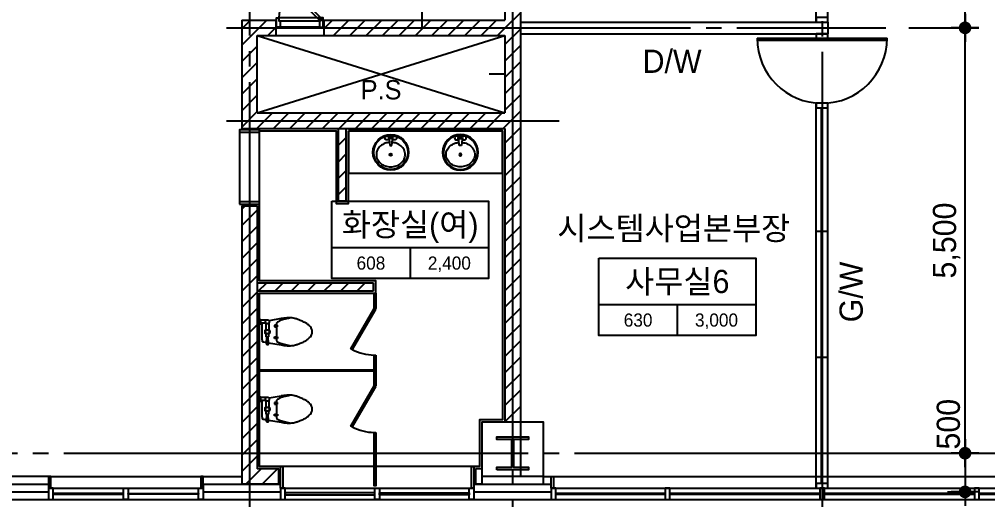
# Model space of a CAD drawing. Extents: x 14411873 to 14490035, y -1804798 to -1750552.
# Drawn here: x 14423498 to 14436013, y -1792149 to -1785939 of the extents above; entities that cross this region are included whole.
import ezdxf
from ezdxf.enums import TextEntityAlignment as Align

# ---------------------------------------------------------------- set-up
doc = ezdxf.new("R2010")
doc.units = 0
doc.header["$LTSCALE"] = 100
doc.header["$MEASUREMENT"] = 0
doc.header["$PDSIZE"] = -10
doc.linetypes.add('CEN', pattern=[66, 60, -2, 2, -2])
doc.layers.get('0').update_dxf_attribs({"linetype": 'CONTINUOUS'})
doc.layers.get('Defpoints').update_dxf_attribs({"linetype": 'CONTINUOUS'})
for name, color, linetype in [('0-내벽고정식', 7, 'CONTINUOUS'), ('4WID', 4, 'CONTINUOUS'), ('8', 8, 'CONTINUOUS'), ('CEN', 1, 'CEN'), ('COL', 2, 'CONTINUOUS'), ('col2', 3, 'CONTINUOUS'), ('DIM', 7, 'CONTINUOUS'), ('EQP', 1, 'CONTINUOUS'), ('FIN', 5, 'CONTINUOUS'), ('HAT', 5, 'CONTINUOUS'), ('TEXT', 2, 'CONTINUOUS'), ('TEXT1', 7, 'CONTINUOUS'), ('TO', 6, 'CONTINUOUS'), ('WALL-1', 7, 'CONTINUOUS'), ('WALLBR', 3, 'CONTINUOUS'), ('WID', 4, 'CONTINUOUS'), ('WINE', 8, 'CONTINUOUS')]:
    doc.layers.add(name, color=color, linetype=linetype)
doc.styles.add('HY울를도M', font='HYWULM.TTF')
doc.styles.add('굴림', font='H2HDRM.TTF')
doc.dimstyles.new('DIM100', dxfattribs={"dimtxt": 300, "dimasz": 120, "dimexe": 1, "dimexo": 100, "dimgap": 60, "dimtad": 1, "dimdec": 4, "dimzin": 0, "dimdsep": 46, "dimlunit": 6, "dimtxsty": '굴림', "dimblk": 'DOTT', "dimcen": 0.09, "dimadec": 0, "dimazin": 0, "dimtfac": 1, "dimtdec": 4, "dimtofl": 0, "dimtmove": 2, "dimatfit": 2, "dimldrblk": 'DOTT', "dimfxl": 1, "dimtolj": 1, "dimtzin": 0, "dimarcsym": 0})
doc.dimstyles.new('DIM50', dxfattribs={"dimscale": 50, "dimtxt": 3, "dimasz": 1.2, "dimexe": 1, "dimexo": 1, "dimgap": 0.6, "dimtad": 1, "dimdec": 4, "dimzin": 0, "dimdsep": 46, "dimlunit": 6, "dimtxsty": '굴림', "dimblk": 'DOTT', "dimcen": 0.09, "dimadec": 0, "dimazin": 0, "dimtfac": 1, "dimtdec": 4, "dimtofl": 0, "dimtmove": 2, "dimatfit": 2, "dimldrblk": 'DOTT', "dimfxl": 1, "dimtolj": 1, "dimtzin": 0, "dimarcsym": 0})
pattern_1 = [(45, (1729626.7, -3035737.57), (-106.0660172, 106.0660172), [])]

# ---------------------------------------------------------------- blocks, each defined once
blk = doc.blocks.new('DOTT')
for p, q in [((0, 1.5), (0, -1.5)), ((-1.5, 0), (1.5, 0))]:
    blk.add_line(p, q)
at = {"color": 6, "const_width": 0.68}
blk.add_lwpolyline([(-0.34, 0, 1), (0.34, 0, 1)], format="xyb", close=True, dxfattribs=at)
blk = doc.blocks.new('*D74')
at = {"layer": 'Defpoints', "color": 0, "lineweight": -3, "ltscale": 3}
for p in [(14426873, -1792149), (14429373, -1792149), (14429373, -1793949)]:
    blk.add_point(p, dxfattribs=at)
at = {"layer": 'DIM', "color": 7, "lineweight": -2, "ltscale": 3}
for p, q in [((14426873, -1792249), (14426873, -1793950)), ((14429373, -1792249), (14429373, -1793950)), ((14426993, -1793949), (14429253, -1793949))]:
    blk.add_line(p, q, dxfattribs=at)
at = {"layer": 'DIM', "color": 7, "lineweight": -2, "ltscale": 3, "xscale": 120, "yscale": 120, "zscale": 120, "rotation": 180}
blk.add_blockref('DOTT', (14426873, -1793949), dxfattribs=at)
at = {"layer": 'DIM', "color": 7, "lineweight": -2, "ltscale": 3, "xscale": 120, "yscale": 120, "zscale": 120}
blk.add_blockref('DOTT', (14429373, -1793949), dxfattribs=at)
at = {"layer": 'DIM', "color": 3, "ltscale": 3, "insert": (14428123, -1793710), "char_height": 300, "attachment_point": 5, "style": '굴림'}
blk.add_mtext('\\A1;2,500', dxfattribs=at)
blk = doc.blocks.new('*D75')
at = {"layer": 'Defpoints', "color": 0, "lineweight": -3, "ltscale": 3}
for p in [(14429373, -1792149), (14429873, -1792149), (14429373, -1793949)]:
    blk.add_point(p, dxfattribs=at)
at = {"layer": 'DIM', "color": 7, "lineweight": -2, "ltscale": 3}
for p, q in [((14429373, -1792249), (14429373, -1793950)), ((14429873, -1792249), (14429873, -1793950)), ((14429753, -1793949), (14429493, -1793949))]:
    blk.add_line(p, q, dxfattribs=at)
at = {"layer": 'DIM', "color": 7, "lineweight": -2, "ltscale": 3, "xscale": 120, "yscale": 120, "zscale": 120, "rotation": 180}
blk.add_blockref('DOTT', (14429373, -1793949), dxfattribs=at)
at = {"layer": 'DIM', "color": 7, "lineweight": -2, "ltscale": 3, "xscale": 120, "yscale": 120, "zscale": 120}
blk.add_blockref('DOTT', (14429873, -1793949), dxfattribs=at)
at = {"layer": 'DIM', "color": 3, "ltscale": 3, "insert": (14429373, -1793632), "char_height": 300, "attachment_point": 5, "style": '굴림'}
blk.add_mtext('\\A1;500', dxfattribs=at)
blk = doc.blocks.new('*D76')
at = {"layer": 'Defpoints', "color": 0, "lineweight": -3, "ltscale": 3}
for p in [(14423873, -1792149), (14425873, -1792149), (14425873, -1793949)]:
    blk.add_point(p, dxfattribs=at)
at = {"layer": 'DIM', "color": 7, "lineweight": -2, "ltscale": 3}
for p, q in [((14423873, -1792249), (14423873, -1793950)), ((14425873, -1792249), (14425873, -1793950)), ((14423993, -1793949), (14425753, -1793949))]:
    blk.add_line(p, q, dxfattribs=at)
at = {"layer": 'DIM', "color": 7, "lineweight": -2, "ltscale": 3, "xscale": 120, "yscale": 120, "zscale": 120, "rotation": 180}
blk.add_blockref('DOTT', (14423873, -1793949), dxfattribs=at)
at = {"layer": 'DIM', "color": 7, "lineweight": -2, "ltscale": 3, "xscale": 120, "yscale": 120, "zscale": 120}
blk.add_blockref('DOTT', (14425873, -1793949), dxfattribs=at)
at = {"layer": 'DIM', "color": 3, "ltscale": 3, "insert": (14424873, -1793710), "char_height": 300, "attachment_point": 5, "style": '굴림'}
blk.add_mtext('\\A1;2,000', dxfattribs=at)
blk = doc.blocks.new('*D77')
at = {"layer": 'Defpoints', "color": 0, "lineweight": -3, "ltscale": 3}
for p in [(14425873, -1792149), (14426873, -1792149), (14425873, -1793949)]:
    blk.add_point(p, dxfattribs=at)
at = {"layer": 'DIM', "color": 7, "lineweight": -2, "ltscale": 3}
for p, q in [((14425873, -1792249), (14425873, -1793950)), ((14426873, -1792249), (14426873, -1793950)), ((14426753, -1793949), (14425993, -1793949))]:
    blk.add_line(p, q, dxfattribs=at)
at = {"layer": 'DIM', "color": 7, "lineweight": -2, "ltscale": 3, "xscale": 120, "yscale": 120, "zscale": 120, "rotation": 180}
blk.add_blockref('DOTT', (14425873, -1793949), dxfattribs=at)
at = {"layer": 'DIM', "color": 7, "lineweight": -2, "ltscale": 3, "xscale": 120, "yscale": 120, "zscale": 120}
blk.add_blockref('DOTT', (14426873, -1793949), dxfattribs=at)
at = {"layer": 'DIM', "color": 3, "ltscale": 3, "insert": (14426373, -1793632), "char_height": 300, "attachment_point": 5, "style": '굴림'}
blk.add_mtext('\\A1;1,000', dxfattribs=at)
blk = doc.blocks.new('*D78')
at = {"layer": 'Defpoints', "color": 0, "lineweight": -3, "ltscale": 3}
for p in [(14422673, -1792149), (14423873, -1792149), (14422673, -1793949)]:
    blk.add_point(p, dxfattribs=at)
at = {"layer": 'DIM', "color": 7, "lineweight": -2, "ltscale": 3}
for p, q in [((14422673, -1792249), (14422673, -1793950)), ((14423873, -1792249), (14423873, -1793950)), ((14423753, -1793949), (14422793, -1793949))]:
    blk.add_line(p, q, dxfattribs=at)
at = {"layer": 'DIM', "color": 7, "lineweight": -2, "ltscale": 3, "xscale": 120, "yscale": 120, "zscale": 120, "rotation": 180}
blk.add_blockref('DOTT', (14422673, -1793949), dxfattribs=at)
at = {"layer": 'DIM', "color": 7, "lineweight": -2, "ltscale": 3, "xscale": 120, "yscale": 120, "zscale": 120}
blk.add_blockref('DOTT', (14423873, -1793949), dxfattribs=at)
at = {"layer": 'DIM', "color": 3, "ltscale": 3, "insert": (14423273, -1793710), "char_height": 300, "attachment_point": 5, "style": '굴림'}
blk.add_mtext('\\A1;1,200', dxfattribs=at)
blk = doc.blocks.new('aw-9000-300')
at = {"layer": 'WID'}
for points in [[(0, 0), (60, 0), (60, -150), (0, -150)], [(1470, -69), (1470, -81), (60, -81), (60, -69)], [(1470, 0), (1530, 0), (1530, -150), (1470, -150)], [(3470, -69), (3470, -81), (1530, -81), (1530, -69)], [(3470, 0), (3530, 0), (3530, -150), (3470, -150)], [(5470, -69), (5470, -81), (3530, -81), (3530, -69)], [(5470, 0), (5530, 0), (5530, -150), (5470, -150)], [(7470, -69), (7470, -81), (5530, -81), (5530, -69)], [(7470, 0), (7530, 0), (7530, -150), (7470, -150)], [(7530, -69), (7530, -81), (8940, -81), (8940, -69)], [(8940, 0), (9000, 0), (9000, -150), (8940, -150)], [(0, -300), (30, -300), (30, -150), (0, -150)], [(8970, -300), (9000, -300), (9000, -150), (8970, -150)]]:
    blk.add_lwpolyline(points, close=True, dxfattribs=at)
at = {"layer": 'WINE'}
for p, q in [((0, 0), (9000, 0)), ((0, -150), (9000, -150)), ((0, -300), (9000, -300))]:
    blk.add_line(p, q, dxfattribs=at)
blk = doc.blocks.new('001')
at = {"layer": 'EQP'}
for p, q in [((0, 165), (10, 160)), ((10, 160), (10, 100)), ((85, 150), (10, 150)), ((280, 170), (122, 142)), ((10, 100), (0, 95)), ((85, 110), (10, 110)), ((80, 115), (80, 15)), ((120, 115), (120, 15)), ((190, 85), (190, 65)), ((230, 85), (190, 85)), ((190, 65), (230, 65)), ((220, 115), (220, 85)), ((220, 65), (220, 0)), ((220, 0), (220, -65)), ((230, 65), (230, 85)), ((80, -15), (80, -65)), ((80, -65), (120, -65)), ((120, -65), (120, -15)), ((190, -85), (190, -65)), ((190, -65), (230, -65)), ((230, -85), (190, -85)), ((220, -85), (220, -115)), ((230, -65), (230, -85))]:
    blk.add_line(p, q, dxfattribs=at)
for points in [[(31, 110, 0.018932), (30, 75), (30, 0), (30, -75, 0.024922), (32, -121, 0.25497), (35, -125, 0.056948), (39, -127, 0.016043), (55, -130), (86, -136)], [(90, -65), (85, -150, 1.060552), (115, -150), (110, -65)], [(114, -141), (280, -170, 0.022182), (348, -179, 0.0294), (400, -180, 0.029565), (436, -177, 0.035314), (465, -170, 0.006976), (477, -166, 0.004694), (495, -160, 0.019426), (536, -144, 0.015468), (585, -120, 0.040875), (615, -101, 0.036447), (645, -75, 0.04843), (665, -50, 0.068612), (675, -30, 0.037226), (679, -14, 0.041311), (680, 0, 0.041311)]]:
    blk.add_lwpolyline(points, format="xyb", dxfattribs=at)
for centre in [(100, 130), (100, 0)]:
    blk.add_circle(centre, 25, dxfattribs=at)
for centre, radius, start, end in [((326, -22), 174, 119.5675, 126.8699), ((474, -283), 475, 116.5651, 119.5675), ((397, -129), 303, 112.8053, 116.5651), ((412, -593), 775, 94.7636, 99.8466), ((371, -66), 234, 105.9454, 112.8053), ((471, -417), 599, 101.6565, 105.9454), ((385, -261), 441, 88.0277, 94.7636), ((418, -160), 337, 94.3987, 101.6565), ((390, -123), 304, 81.2538, 88.0277), ((403, -34), 213, 73.1639, 81.2538), ((333, -266), 456, 71.5651, 73.1639), ((159, -789), 1007, 70.4892, 71.5651), ((307, -370), 562, 66.0375, 70.4892), ((175, -667), 887, 62.4927, 66.0375), ((100, 0), 35, 124.8499, 235.1501), ((100, 0), 35, 304.8499, 55.1501), ((224, 115), 3.54, 126.8699, 180), ((485, -73), 217, 53.1301, 62.4927), ((451, -117), 273, 44.7808, 53.1301), ((528, -41), 165, 33.6901, 44.7808), ((596, 4), 82.6, 17.9901, 33.6901), ((572, -3), 108, 9.4623, 17.9901), ((592, 0), 87.7, 0, 9.4623), ((232, -115), 12.3, 180, 225), ((262, -85), 54.8, 225, 245.9278), ((359, 131), 291, 245.9278, 249.444), ((454, 386), 564, 249.444, 251.9714), ((609, 862), 1064, 251.9714, 254.0546), ((544, 635), 828, 254.0546, 256.4166), ((407, 67), 244, 256.4166, 265.6013)]:
    blk.add_arc(centre, radius, start, end, dxfattribs=at)
blk = doc.blocks.new('2LAVA01', base_point=(376, 233))
at = {"color": 0}
for p, q in [((346, 203), (405, 203)), ((346, 175), (349, 175)), ((354, 170), (362, 94)), ((390, 94), (397, 170)), ((402, 175), (405, 175)), ((362, 94), (390, 94))]:
    blk.add_line(p, q, dxfattribs=at)
blk.add_lwpolyline([(358, 132, 0.064435), (303, 121, 0.091719), (244, 87, 0.103599), (203, 34, 0.113912), (190, -25, 0.113912), (203, -84, 0.103599), (244, -137, 0.091719), (303, -171, 0.084785), (376, -183, 0.084785), (448, -171, 0.091719), (507, -137, 0.103599), (548, -84, 0.113912), (562, -25, 0.113912), (548, 34, 0.103599), (507, 87, 0.091719), (448, 121, 0.064435), (393, 132, 0.084785)], format="xyb", dxfattribs=at)
for centre, radius in [((376, 3), 230), ((376, 3), 220), ((326, 189), 25), ((376, 189), 8), ((426, 189), 25), ((376, -25), 15)]:
    blk.add_circle(centre, radius, dxfattribs=at)
for centre, start, end in [((349, 170), 5.3909, 90), ((402, 170), 90, 174.6091)]:
    blk.add_arc(centre, 5, start, end, dxfattribs=at)
blk = doc.blocks.new('D600')
at = {"layer": 'WID'}
for p, q in [((0, -255), (0, 255)), ((80, 255), (80, -255)), ((120, -270), (120, 270))]:
    blk.add_line(p, q, dxfattribs=at)
for points in [[(90, 300), (120, 300), (120, 270), (80, 270), (80, 255), (0, 255), (0, 270), (0, 270), (0, 300), (90, 300)], [(120, -270), (97, -247), (478, 135), (502, 112)], [(90, -300), (120, -300), (120, -270), (80, -270), (80, -255), (0, -255), (0, -270), (0, -270), (0, -300), (90, -300)]]:
    blk.add_lwpolyline(points, dxfattribs=at)
blk.add_lwpolyline([(120, -270), (502, 112, 0.198912), (120, 270, 0.198912)], format="xyb", dxfattribs=at)
blk = doc.blocks.new('TT1')
at = {"layer": 'TEXT1'}
for p, q in [((-1013, -600), (1013, -600)), ((0, -600), (0, -1000))]:
    blk.add_line(p, q, dxfattribs=at)
blk.add_lwpolyline([(-1013, 0), (1013, 0), (1013, -1000), (-1013, -1000)], close=True, dxfattribs=at)
blk = doc.blocks.new('*D169')
at = {"layer": 'Defpoints', "color": 0, "lineweight": -3}
for p in [(14434696, -1786049), (14435721, -1786049), (14434696, -1791549)]:
    blk.add_point(p, dxfattribs=at)
at = {"layer": 'DIM', "color": 7, "lineweight": -2}
for p, q in [((14434996, -1786049), (14435821, -1786049)), ((14435721, -1791429), (14435721, -1786169)), ((14434996, -1791549), (14435821, -1791549))]:
    blk.add_line(p, q, dxfattribs=at)
at = {"layer": 'DIM', "color": 7, "lineweight": -2, "xscale": 120, "yscale": 120, "zscale": 120}
for p, rotation in [((14435721, -1786049), 90), ((14435721, -1791549), 270)]:
    blk.add_blockref('DOTT', p, dxfattribs=dict(at, rotation=rotation))
at = {"layer": 'DIM', "color": 3, "insert": (14435483, -1788799), "char_height": 300, "attachment_point": 5, "rotation": 90, "style": '굴림'}
blk.add_mtext('\\A1;5,500', dxfattribs=at)
blk = doc.blocks.new('*D170')
at = {"layer": 'Defpoints', "color": 0, "lineweight": -3}
for p in [(14434696, -1780649), (14435721, -1780649), (14434696, -1786049)]:
    blk.add_point(p, dxfattribs=at)
at = {"layer": 'DIM', "color": 7, "lineweight": -2}
for p, q in [((14434996, -1780649), (14435821, -1780649)), ((14435721, -1785929), (14435721, -1780769)), ((14434996, -1786049), (14435821, -1786049))]:
    blk.add_line(p, q, dxfattribs=at)
at = {"layer": 'DIM', "color": 7, "lineweight": -2, "xscale": 120, "yscale": 120, "zscale": 120}
for p, rotation in [((14435721, -1780649), 90), ((14435721, -1786049), 270)]:
    blk.add_blockref('DOTT', p, dxfattribs=dict(at, rotation=rotation))
at = {"layer": 'DIM', "color": 3, "insert": (14435483, -1783349), "char_height": 300, "attachment_point": 5, "rotation": 90, "style": '굴림'}
blk.add_mtext('\\A1;5,400', dxfattribs=at)
blk = doc.blocks.new('*D172')
at = {"layer": 'Defpoints', "color": 0, "lineweight": -3}
for p in [(14434996, -1791549), (14435193, -1792049), (14435721, -1792049)]:
    blk.add_point(p, dxfattribs=at)
at = {"layer": 'DIM', "color": 7, "lineweight": -2}
for p, q in [((14435296, -1791549), (14435821, -1791549)), ((14435721, -1791669), (14435721, -1791929)), ((14435493, -1792049), (14435821, -1792049))]:
    blk.add_line(p, q, dxfattribs=at)
at = {"layer": 'DIM', "color": 7, "lineweight": -2, "xscale": 120, "yscale": 120, "zscale": 120}
for p, rotation in [((14435721, -1791549), 90), ((14435721, -1792049), 270)]:
    blk.add_blockref('DOTT', p, dxfattribs=dict(at, rotation=rotation))
at = {"layer": 'DIM', "color": 3, "insert": (14435507, -1791174), "char_height": 300, "attachment_point": 5, "rotation": 90, "style": '굴림'}
blk.add_mtext('\\A1;500', dxfattribs=at)

msp = doc.modelspace()

# ---------------------------------------------------------------- hatches: boundary and pattern name
at = {"layer": 'HAT', "lineweight": -3, "ltscale": 200}
h = msp.add_hatch(dxfattribs=at)
h.set_pattern_fill('_USER,N', color=256, scale=150, angle=45, style=0, pattern_type=0)
h.set_pattern_definition(pattern_1)
h.paths.add_polyline_path([(14426293.21251, -1780549.19177), (14429973.21251, -1780549.19177), (14429973.21251, -1791149.19177), (14429773.21251, -1791149.19177), (14429773.21251, -1780749.19177), (14426293.21251, -1780749.19177)])
h = msp.add_hatch(dxfattribs=at)
h.set_pattern_fill('_USER,N', color=256, scale=150, angle=45, style=0, pattern_type=0)
h.set_pattern_definition(pattern_1)
h.paths.add_polyline_path([(14426373.21251, -1785949.19177), (14426813.21251, -1785949.19177), (14426813.21251, -1786149.19177), (14426573.21251, -1786149.19177), (14426573.21251, -1787149.19177), (14429773.21251, -1787149.19177), (14429773.21251, -1787349.19177), (14426373.21251, -1787349.19177)])
h = msp.add_hatch(dxfattribs=at)
h.set_pattern_fill('_USER,N', color=256, scale=150, angle=45, style=0, pattern_type=0)
h.set_pattern_definition(pattern_1)
h.paths.add_polyline_path([(14429773.21251, -1785949.19177), (14427433.21251, -1785949.19177), (14427433.21251, -1786149.19177), (14429773.21251, -1786149.19177)])
h = msp.add_hatch(dxfattribs=at)
h.set_pattern_fill('_USER,N', color=256, scale=150, angle=45, style=0, pattern_type=0)
h.set_pattern_definition(pattern_1)
h.paths.add_polyline_path([(14427623.21251, -1787349.19177), (14427723.21251, -1787349.19177), (14427723.21251, -1788289.19177), (14427623.21251, -1788289.19177)])
h = msp.add_hatch(dxfattribs=at)
h.set_pattern_fill('_USER,N', color=256, scale=150, angle=45, style=0, pattern_type=0)
h.set_pattern_definition(pattern_1)
h.paths.add_polyline_path([(14426373.21251, -1788349.19177), (14426573.21251, -1788349.19177), (14426573.21251, -1789349.19177), (14428073.21251, -1789349.19177), (14428073.21251, -1789449.19177), (14426573.21251, -1789449.19177), (14426573.21251, -1791749.19177), (14426853.21251, -1791749.19177), (14426853.21251, -1791949.19177), (14426373.21251, -1791949.19177)])

# ---------------------------------------------------------------- linework, layer by layer
at = {"layer": '0-내벽고정식'}
for p, q in [((14429973.21251, -1785974.19177), (14433948.21251, -1785974.19177)), ((14433948.21251, -1785974.19177), (14433948.21251, -1786124.19177)), ((14429973.21251, -1786124.19177), (14433948.21251, -1786124.19177)), ((14423873.21251, -1791849.19177), (14423248.21251, -1791849.19177)), ((14425873.21251, -1791849.19177), (14426373.21251, -1791849.19177)), ((14430273.21251, -1791849.19177), (14430373.21251, -1791849.19177))]:
    msp.add_line(p, q, dxfattribs=at)
at = {"layer": '4WID', "lineweight": -3, "ltscale": 200}
for p, q in [((14429773.21251, -1786649.19177), (14429571.19196, -1786649.19177)), ((14433798.21251, -1788678.70277), (14433948.21251, -1788678.70277)), ((14433798.21251, -1790308.70277), (14433948.21251, -1790308.70277)), ((14429973.21251, -1791149.19177), (14429973.21251, -1791849.19177)), ((14430273.21251, -1791849.19177), (14429473.21251, -1791849.19177)), ((14433798.21251, -1791999.19177), (14433948.21251, -1791999.19177))]:
    msp.add_line(p, q, dxfattribs=at)
at = {"layer": '8'}
msp.add_line((14426813.21251, -1786149.19177), (14427433.21251, -1786149.19177), dxfattribs=at)
at = {"layer": '8', "ltscale": 3}
for p, q in [((14426343.21251, -1787399.19177), (14426343.21251, -1788299.19177)), ((14426603.21251, -1788299.19177), (14426603.21251, -1787399.19177))]:
    msp.add_line(p, q, dxfattribs=at)
at = {"layer": 'CEN', "linetype": 'CEN'}
for p, q in [((14429873.21251, -1759149.19177), (14429873.21251, -1799049.19177)), ((14433873.21251, -1779760.72272), (14433873.21251, -1799049.19177)), ((14426473.21251, -1780149.19177), (14426473.21251, -1799049.19177)), ((14428703.21251, -1786049.19177), (14428703.21251, -1784049.19177)), ((14426173.21251, -1786049.19177), (14434696.24645, -1786049.19177)), ((14426573.21251, -1787149.19177), (14429773.21251, -1786149.19177)), ((14426573.21251, -1786149.19177), (14429773.21251, -1787149.19177)), ((14426173.21251, -1787249.19177), (14430473.21251, -1787249.19177)), ((14417473.21251, -1791549.19177), (14481473.21251, -1791549.19177)), ((14417473.21251, -1791549.19177), (14481473.21251, -1791549.19177))]:
    msp.add_line(p, q, dxfattribs=at)
at = {"layer": 'COL'}
msp.add_lwpolyline([(14430273.21251, -1791949.19177), (14430273.21251, -1791149.19177), (14429473.21251, -1791149.19177), (14429473.21251, -1791949.19177)], close=True, dxfattribs=at)
at = {"layer": 'col2'}
msp.add_lwpolyline([(14429669.71251, -1791763.19177), (14429669.71251, -1791728.19177), (14429863.21251, -1791728.19177), (14429863.21251, -1791370.19177), (14429669.71251, -1791370.19177), (14429669.71251, -1791335.19177), (14430076.71251, -1791335.19177), (14430076.71251, -1791370.19177), (14429883.21251, -1791370.19177), (14429883.21251, -1791728.19177), (14430076.71251, -1791728.19177), (14430076.71251, -1791763.19177)], close=True, dxfattribs=at)
at = {"layer": 'FIN'}
msp.add_lwpolyline([(14427753.21251, -1787379.19177), (14429743.21251, -1787379.19177), (14429743.21251, -1789319.19177), (14429743.21251, -1789319.19177), (14429743.21251, -1789479.19177), (14429743.21251, -1789479.19177), (14429743.21251, -1791119.19177), (14429443.21251, -1791119.19177), (14429443.21251, -1791719.19177), (14426603.21251, -1791719.19177), (14426603.21251, -1789479.19177), (14428103.21251, -1789479.19177), (14428103.21251, -1789319.19177), (14426603.21251, -1789319.19177), (14426603.21251, -1787379.19177), (14427593.21251, -1787379.19177), (14427593.21251, -1788319.19177), (14427753.21251, -1788319.19177)], close=True, dxfattribs=at)
at = {"layer": 'TO'}
for points in [[(14427753.21251, -1787379.19177), (14427753.21251, -1787929.19177), (14429743.21251, -1787929.19177), (14429743.21251, -1787379.19177)], [(14428103.21251, -1789479.19177), (14428103.21251, -1789679.19177), (14428083.21251, -1789679.19177), (14428083.21251, -1789479.19177)], [(14428103.21251, -1790279.19177), (14428103.21251, -1790679.19177), (14428083.21251, -1790679.19177), (14428083.21251, -1790279.19177)], [(14428083.21251, -1790469.19177), (14428083.21251, -1790489.19177), (14426603.21251, -1790489.19177), (14426603.21251, -1790469.19177)], [(14428103.21251, -1791279.19177), (14428103.21251, -1791969.19177), (14428083.21251, -1791969.19177), (14428083.21251, -1791279.19177)]]:
    msp.add_lwpolyline(points, close=True, dxfattribs=at)
for points in [[(14428083.21251, -1789679.19177), (14428100.53302, -1789689.19177), (14427800.53302, -1790208.80702), (14427783.21251, -1790198.80702), (14428083.21251, -1789679.19177)], [(14428083.21251, -1790679.19177), (14428100.53302, -1790689.19177), (14427800.53302, -1791208.80702), (14427783.21251, -1791198.80702), (14428083.21251, -1790679.19177)]]:
    msp.add_lwpolyline(points, dxfattribs=at)
for centre in [(14428083.90545, -1789673.5673), (14428083.90545, -1790673.5673)]:
    msp.add_arc(centre, 605.62487, 242.101874402, 269.934444577, dxfattribs=at)
at = {"layer": 'WALL-1', "color": 4}
for p, q in [((14419473.21251, -1791949.19177), (14423873.21251, -1791949.19177)), ((14423873.21251, -1791949.19177), (14423873.21251, -1792149.19177)), ((14425873.21251, -1791949.19177), (14426873.21251, -1791949.19177)), ((14425873.21251, -1791949.19177), (14425873.21251, -1792149.19177)), ((14429373.21251, -1791949.19177), (14430373.21251, -1791949.19177)), ((14419373.21251, -1792049.19177), (14423873.21251, -1792049.19177)), ((14425873.21251, -1792049.19177), (14426873.21251, -1792049.19177)), ((14429373.21251, -1792049.19177), (14430373.21251, -1792049.19177)), ((14419273.21251, -1792149.19177), (14423873.21251, -1792149.19177)), ((14425873.21251, -1792149.19177), (14426873.21251, -1792149.19177)), ((14429373.21251, -1792149.19177), (14430373.21251, -1792149.19177))]:
    msp.add_line(p, q, dxfattribs=at)
at = {"layer": 'WALLBR'}
for p, q in [((14429973.21251, -1780549.19177), (14429973.21251, -1791149.19177)), ((14429773.21251, -1780749.19177), (14429773.21251, -1785949.19177)), ((14426373.21251, -1785949.19177), (14426813.21251, -1785949.19177)), ((14426373.21251, -1785949.19177), (14426373.21251, -1787349.19177)), ((14426813.21251, -1785949.19177), (14426813.21251, -1786149.19177)), ((14427433.21251, -1785949.19177), (14429773.21251, -1785949.19177)), ((14427433.21251, -1785949.19177), (14427433.21251, -1786149.19177)), ((14426573.21251, -1786149.19177), (14426813.21251, -1786149.19177)), ((14426573.21251, -1787149.19177), (14426573.21251, -1786149.19177)), ((14427433.21251, -1786149.19177), (14429773.21251, -1786149.19177)), ((14429773.21251, -1786149.19177), (14429773.21251, -1787149.19177)), ((14426573.21251, -1787149.19177), (14429773.21251, -1787149.19177)), ((14426373.21251, -1787349.19177), (14429773.21251, -1787349.19177)), ((14427623.21251, -1788289.19177), (14427623.21251, -1787349.19177)), ((14427723.21251, -1788289.19177), (14427723.21251, -1787349.19177)), ((14429773.21251, -1787349.19177), (14429773.21251, -1791149.19177)), ((14427723.21251, -1788289.19177), (14427623.21251, -1788289.19177)), ((14426373.21251, -1788349.19177), (14426373.21251, -1791949.15165)), ((14426373.21251, -1788349.19177), (14426573.21251, -1788349.19177)), ((14426573.21251, -1788349.19177), (14426573.21251, -1791749.19177)), ((14428073.21251, -1789349.19177), (14426573.21251, -1789349.19177)), ((14426573.21251, -1789449.19177), (14428073.21251, -1789449.19177)), ((14428073.21251, -1789449.19177), (14428073.21251, -1789349.19177)), ((14426853.21251, -1791749.19177), (14426573.21251, -1791749.19177)), ((14426853.21251, -1791949.19177), (14426853.21251, -1791749.19177)), ((14429473.21251, -1791749.19177), (14429393.21251, -1791749.19177)), ((14429393.21251, -1791749.19177), (14429393.21251, -1791949.19177)), ((14426853.21251, -1791949.19177), (14426373.21251, -1791949.19177)), ((14429473.21251, -1791949.19177), (14429393.21251, -1791949.19177))]:
    msp.add_line(p, q, dxfattribs=at)
at = {"layer": 'WID'}
for p, q in [((14433033.21251, -1786184.19177), (14434713.21251, -1786184.19177)), ((14433033.5598, -1786209.19177), (14434712.86523, -1786209.19177)), ((14433867.21251, -1791938.70277), (14433867.21251, -1787084.19177)), ((14433879.21251, -1791938.70277), (14433879.21251, -1787084.19177)), ((14426873.21251, -1791999.19177), (14429373.21251, -1791999.19177)), ((14426873.21251, -1792149.19177), (14429373.21251, -1792149.19177))]:
    msp.add_line(p, q, dxfattribs=at)
for points in [[(14433798.21251, -1785974.19177), (14433948.21251, -1785974.19177), (14433948.21251, -1785914.19177), (14433798.21251, -1785914.19177)], [(14433798.21251, -1786184.19177), (14433948.21251, -1786184.19177), (14433948.21251, -1786124.19177), (14433798.21251, -1786124.19177)], [(14433798.21251, -1787084.19177), (14433948.21251, -1787084.19177), (14433948.21251, -1787024.19177), (14433798.21251, -1787024.19177)], [(14426343.21251, -1787399.19177), (14426603.21251, -1787399.19177), (14426603.21251, -1787369.19177), (14426343.21251, -1787369.19177)], [(14426343.21251, -1788329.19177), (14426603.21251, -1788329.19177), (14426603.21251, -1788299.19177), (14426343.21251, -1788299.19177)], [(14426873.21251, -1791719.19177), (14426903.21251, -1791719.19177), (14426903.21251, -1791999.19177), (14426873.21251, -1791999.19177)], [(14429343.21251, -1791719.19177), (14429373.21251, -1791719.19177), (14429373.21251, -1791999.19177), (14429343.21251, -1791999.19177)], [(14423903.21251, -1791849.19177), (14423873.21251, -1791849.19177), (14423873.21251, -1791999.19177), (14423903.21251, -1791999.19177)], [(14425873.21251, -1791849.19177), (14425843.21251, -1791849.19177), (14425843.21251, -1791999.19177), (14425873.21251, -1791999.19177)], [(14433798.21251, -1791998.70277), (14433948.21251, -1791998.70277), (14433948.21251, -1791938.70277), (14433798.21251, -1791938.70277)], [(14423933.21251, -1791999.19177), (14423873.21251, -1791999.19177), (14423873.21251, -1792149.19177), (14423933.21251, -1792149.19177)], [(14423933.21251, -1792068.19177), (14423933.21251, -1792080.19177), (14424843.21251, -1792080.19096), (14424843.21251, -1792068.19096)], [(14424843.21251, -1791999.19177), (14424903.21251, -1791999.19177), (14424903.21251, -1792149.19177), (14424843.21251, -1792149.19177)], [(14425813.21251, -1792068.19177), (14425813.21251, -1792080.19177), (14424903.21251, -1792080.19096), (14424903.21251, -1792068.19096)], [(14425813.21251, -1791999.19177), (14425873.21251, -1791999.19177), (14425873.21251, -1792149.19177), (14425813.21251, -1792149.19177)], [(14426933.21251, -1791999.19177), (14426873.21251, -1791999.19177), (14426873.21251, -1792149.19177), (14426933.21251, -1792149.19177)], [(14426933.21251, -1792062.19177), (14426933.21251, -1792086.19177), (14428093.21251, -1792086.19096), (14428093.21251, -1792062.19096)], [(14428093.21251, -1791999.19177), (14428153.21251, -1791999.19177), (14428153.21251, -1792149.19177), (14428093.21251, -1792149.19177)], [(14429313.21251, -1792062.19177), (14429313.21251, -1792086.19177), (14428153.21251, -1792086.19096), (14428153.21251, -1792062.19096)], [(14429313.21251, -1791999.19177), (14429373.21251, -1791999.19177), (14429373.21251, -1792149.19177), (14429313.21251, -1792149.19177)]]:
    msp.add_lwpolyline(points, close=True, dxfattribs=at)
msp.add_arc((14433873.21251, -1786184.19177), 840, 180, 0, dxfattribs=at)
at = {"layer": 'WINE'}
for p, q in [((14433798.21251, -1785974.19177), (14433798.21251, -1781539.19177)), ((14433948.21251, -1785974.19177), (14433948.21251, -1781525.69041)), ((14433798.21251, -1791999.19177), (14433798.21251, -1787020.83686)), ((14433948.21251, -1791999.19177), (14433948.21251, -1787020.83686)), ((14423873.21251, -1791849.19177), (14425873.21251, -1791849.19177)), ((14423873.21251, -1791999.19177), (14425873.21251, -1791999.19177)), ((14423873.21251, -1792149.19177), (14425873.21251, -1792149.19177))]:
    msp.add_line(p, q, dxfattribs=at)

# ---------------------------------------------------------------- block references
at = {"color": 6}
msp.add_blockref('2LAVA01', (14428298.21251, -1787429.19177), dxfattribs=at)
at = {"color": 6, "xscale": -1}
msp.add_blockref('2LAVA01', (14429198.21251, -1787429.19177), dxfattribs=at)
at = {"layer": 'EQP'}
for p in [(14426603.39156, -1789979.19177), (14426603.39156, -1790979.19177)]:
    msp.add_blockref('001', p, dxfattribs=at)
at = {"layer": 'TEXT1'}
for p in [(14428548.71217, -1788290.44146), (14432001.86162, -1789027.23544)]:
    msp.add_blockref('TT1', p, dxfattribs=at)
at = {"layer": 'WID', "rotation": 90}
msp.add_blockref('D600', (14427123.21251, -1786039.19177), dxfattribs=at)
at = {"layer": 'WID', "xscale": -1, "rotation": 180}
msp.add_blockref('aw-9000-300', (14430373.21251, -1792149.19177), dxfattribs=at)

# ---------------------------------------------------------------- texts
at = {"layer": 'TEXT', "style": 'HY울를도M'}
msp.add_text('P.S', height=250, dxfattribs=at).set_placement((14428173.21251, -1786849.19177), align=Align.MIDDLE)
at = {"layer": 'TEXT1', "style": 'HY울를도M'}
for s, p in [('D/W', (14431934.77322, -1786631.02806)), ('화장실(여)', (14428548.71217, -1788741.23153)), ('시스템사업본부장', (14431956.12576, -1788791.23845)), ('사무실6', (14432001.86162, -1789478.02551))]:
    msp.add_text(s, height=300, dxfattribs=at).set_placement(p, align=Align.CENTER)
at = {"layer": 'TEXT1', "color": 2, "style": 'HY울를도M'}
for s, p in [('608', (14428041.96422, -1789090.36146)), ('630', (14431495.11367, -1789827.15544))]:
    msp.add_text(s, height=170, dxfattribs=at).set_placement(p, align=Align.MIDDLE_CENTER)
at = {"layer": 'TEXT1', "style": 'HY울를도M'}
for s, p in [('2,400', (14429055.46013, -1789090.36146)), ('3,000', (14432508.60958, -1789827.15544))]:
    msp.add_text(s, height=170, dxfattribs=at).set_placement(p, align=Align.MIDDLE_CENTER)
msp.add_text('G/W', height=300, rotation=90, dxfattribs=at).set_placement((14434398.66108, -1789463.80547), align=Align.CENTER)

# ---------------------------------------------------------------- dimensions: what is measured, and where the dimension line sits
at = {"layer": 'DIM'}
for base, p1, p2, picture, middle in [((14435721.24645, -1780649.19177), (14434696.24645, -1786049.19177), (14434696.24645, -1780649.19177), '*D170', (14435482.57814, -1783349.19177)), ((14435721.24645, -1786049.19177), (14434696.24645, -1791549.19177), (14434696.24645, -1786049.19177), '*D169', (14435482.57814, -1788799.19177))]:
    dim = msp.add_linear_dim(base=base, p1=p1, p2=p2, angle=90, dimstyle='DIM50', override={"dimscale": 100, "dimexo": 3}, dxfattribs=at)
    dim.commit()
    dim.dimension.update_dxf_attribs({"geometry": picture, "text_midpoint": middle})
dim = msp.add_linear_dim(base=(14435721.24645, -1792049.19177), p1=(14434996.24645, -1791549.19177), p2=(14435193.12713, -1792049.19177), angle=90, dimstyle='DIM50', override={"dimscale": 100, "dimexo": 3}, dxfattribs=at)
dim.commit()
dim.dimension.update_dxf_attribs({"geometry": '*D172', "text_midpoint": (14435507.05787, -1791173.95868), "dimtype": 128})
at = {"layer": 'DIM', "ltscale": 3}
dim = msp.add_linear_dim(base=(14422673.21251, -1793949.19177), p1=(14423873.21251, -1792149.19177), p2=(14422673.21251, -1792149.19177), angle=180, dimstyle='DIM100', dxfattribs=at)
dim.commit()
dim.dimension.update_dxf_attribs({"geometry": '*D78', "text_midpoint": (14423273.21251, -1793710.15355)})
for base, p1, p2, picture, middle in [((14425873.21251, -1793949.19177), (14423873.21251, -1792149.19177), (14425873.21251, -1792149.19177), '*D76', (14424873.21251, -1793710.15355)), ((14429373.21251, -1793949.19177), (14426873.21251, -1792149.19177), (14429373.21251, -1792149.19177), '*D74', (14428123.21251, -1793710.15355))]:
    dim = msp.add_linear_dim(base=base, p1=p1, p2=p2, dimstyle='DIM100', dxfattribs=at)
    dim.commit()
    dim.dimension.update_dxf_attribs({"geometry": picture, "text_midpoint": middle})
for base, p1, p2, picture, middle in [((14425873.21251, -1793949.19177), (14426873.21251, -1792149.19177), (14425873.21251, -1792149.19177), '*D77', (14426373.21251, -1793632.23789)), ((14429373.21251, -1793949.19177), (14429873.21251, -1792149.19177), (14429373.21251, -1792149.19177), '*D75', (14429373.21251, -1793632.23789))]:
    dim = msp.add_linear_dim(base=base, p1=p1, p2=p2, angle=180, dimstyle='DIM100', dxfattribs=at)
    dim.commit()
    dim.dimension.update_dxf_attribs({"geometry": picture, "text_midpoint": middle, "dimtype": 128})

doc.saveas('drawing.dxf')
